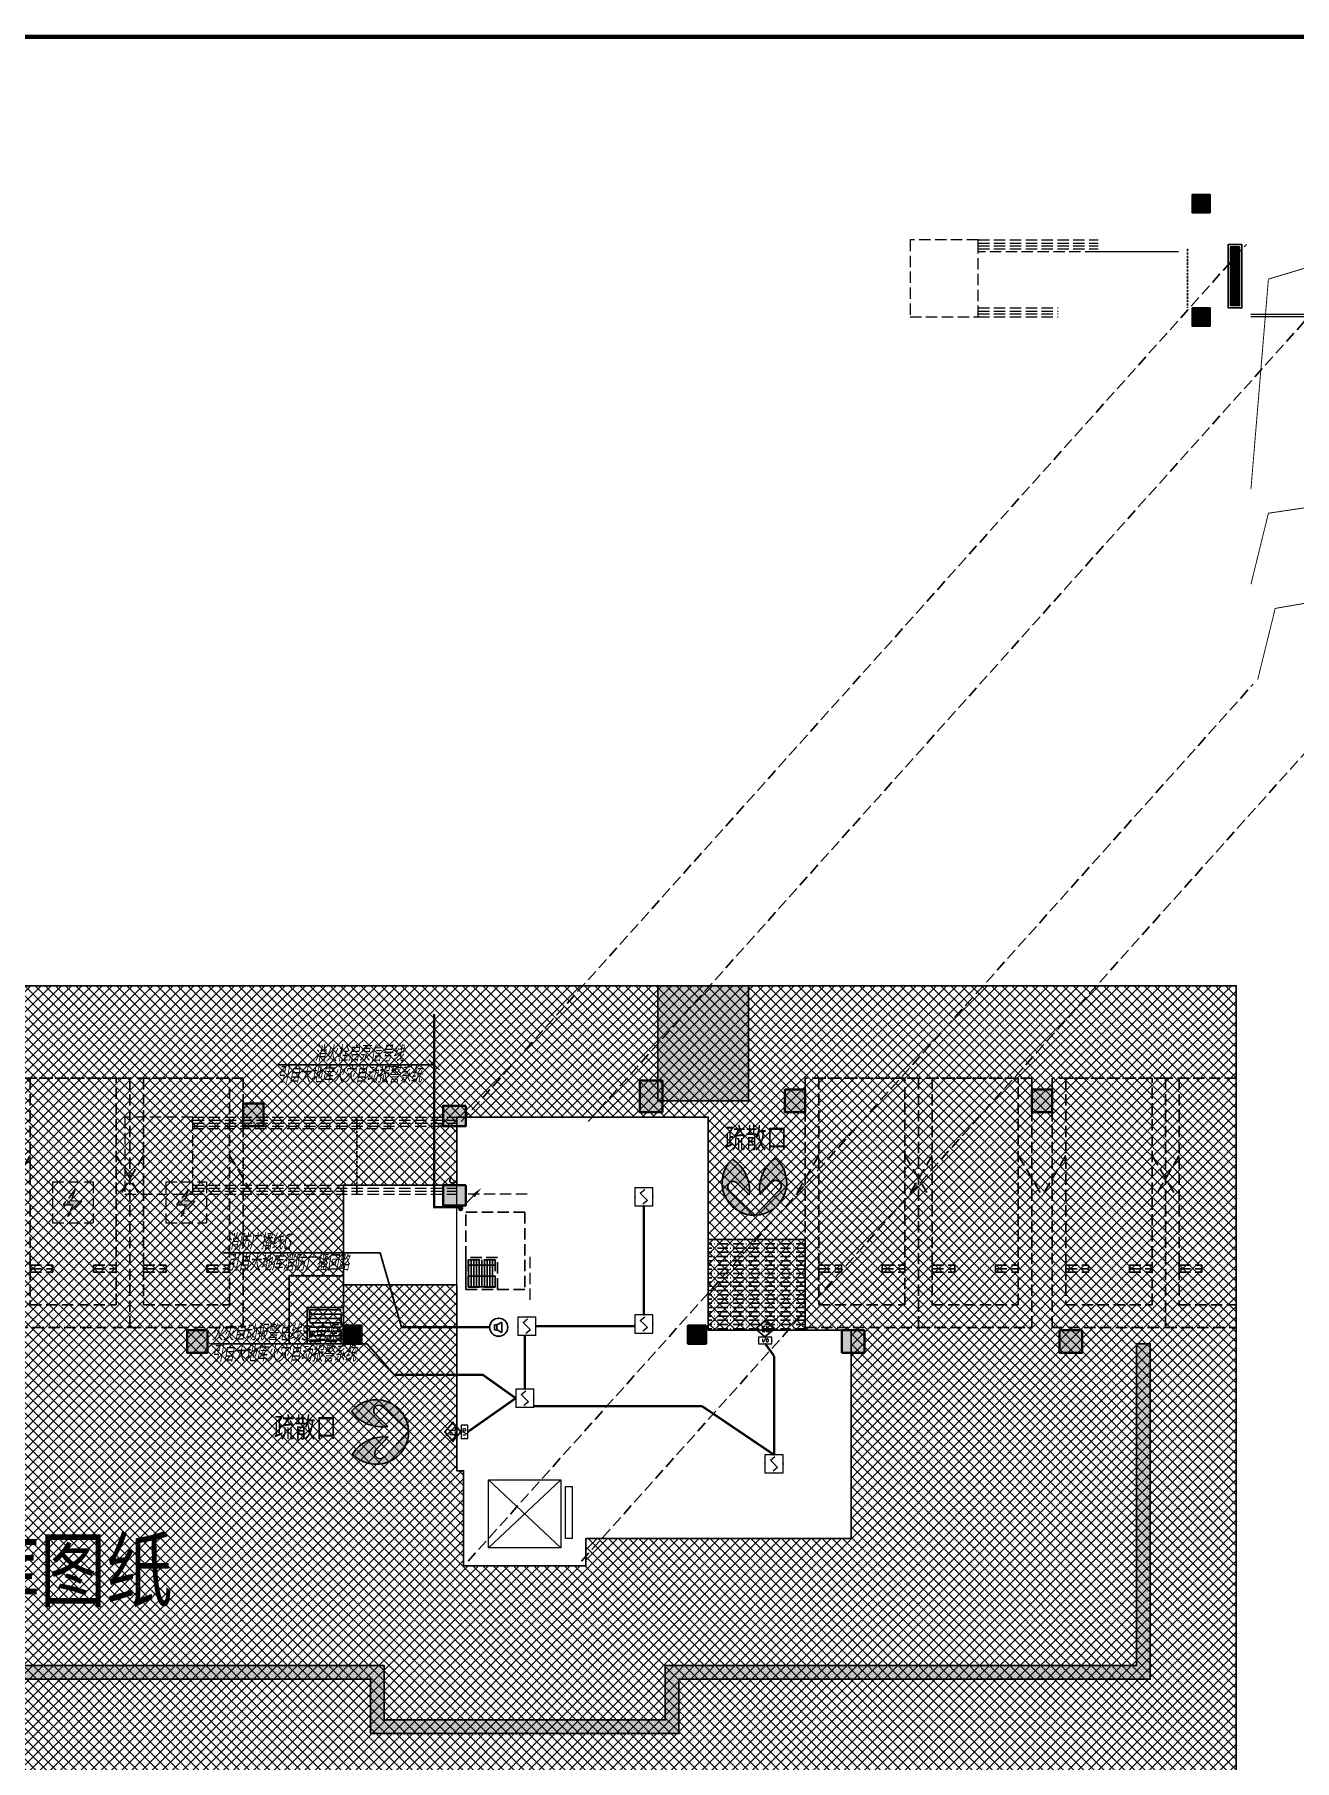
# Model space of a CAD drawing. Extents: x 3443499 to 7125205, y -1700016 to -264854.
# Drawn here: x 3549994 to 3577792, y -976500 to -938420 of the extents above; entities that cross this region are included whole.
import ezdxf
from ezdxf.enums import TextEntityAlignment as Align
from ezdxf.xclip import XClip

# ---------------------------------------------------------------- set-up
doc = ezdxf.new("R2010")
doc.units = 0
doc.header["$LTSCALE"] = 1000
doc.header["$MEASUREMENT"] = 0
doc.header["$XCLIPFRAME"] = 2
for name, pattern in [('#P_--_20B1_001_t3$0$DASH', [0.35, 0.25, -0.1]), ('$1$DASH', [0.35, 0.25, -0.1]), ('5、6、7#楼参照$0$DASH', [0.35, 0.25, -0.1]), ('__DASH', [0.35, 0.25, -0.1]), ('DASH', [0.35, 0.25, -0.1]), ('HIDDEN', [0.375, 0.25, -0.125])]:
    doc.linetypes.add(name, pattern=pattern)
doc.layers.get('0').update_dxf_attribs({"linetype": 'CONTINUOUS'})
for name, color, linetype in [('!校对', 2, 'CONTINUOUS'), ('0-R疏散口', 20, 'CONTINUOUS'), ('0-R集水坑', 191, 'CONTINUOUS'), ('DIM-照明', 7, 'CONTINUOUS'), ('EQUIP-安防', 3, 'CONTINUOUS'), ('EQUIP-广播', 3, 'CONTINUOUS'), ('HS-A-停车位（标准）', 9, 'CONTINUOUS'), ('LWIRE', 4, 'CONTINUOUS'), ('S-砼墙', 40, 'CONTINUOUS'), ('text', 7, 'CONTINUOUS'), ('VPIPE-雨水', 4, 'DASH'), ('WIRE-消防', 4, 'CONTINUOUS'), ('人防集水坑', 11, 'CONTINUOUS'), ('审核', 1, 'CONTINUOUS'), ('排水', 155, 'CONTINUOUS'), ('疏散口', 20, 'CONTINUOUS')]:
    doc.layers.add(name, color=color, linetype=linetype)
for name, color, linetype, lineweight in [('3.5方案汇报，与郭总、侯月琴确定户型_t8$0$STAIR', 2, 'CONTINUOUS', 18), ('AE-PARKING', 70, '5、6、7#楼参照$0$DASH', 13), ('EQUIP-消防', 3, 'CONTINUOUS', 20), ('PUB_HATCH', 8, 'CONTINUOUS', 9), ('STAIR', 252, 'CONTINUOUS', 20), ('图框', 147, 'CONTINUOUS', 20), ('填充', 251, 'CONTINUOUS', 5), ('平面-看线', 252, 'CONTINUOUS', 15), ('砼柱', 2, 'CONTINUOUS', 35)]:
    doc.layers.add(name, color=color, linetype=linetype, lineweight=lineweight)
doc.styles.add('-宋体', font='', dxfattribs={"width": 0.8})
doc.styles.add('_TEL_DIM', font='SIMPLEX', dxfattribs={"width": 0.8, "height": 3.5, "bigfont": 'HZTXT'})
doc.styles.add('HZTXT', font='gbeitc.shx', dxfattribs={"width": 0.8, "height": 400, "bigfont": 'hztxt.shx'})
doc.styles.get("Standard").update_dxf_attribs({"font": 'gbenor.shx', "bigfont": 'gbcbig.shx'})
doc.styles.add('黑体', font='simhei.ttf')
doc.styles.get('-宋体').set_extended_font_data('SimSun')

# ---------------------------------------------------------------- blocks, each defined once
blk = doc.blocks.new('A$C110D7C8B')
h = blk.add_hatch()
h.set_pattern_fill('ANSI32', color=252, scale=7, angle=135)
h.set_pattern_definition([(180, (-705542.5179923946, -984740.2321152245), (-3.552713678800501e-15, -33.33750000000001), []), (180, (-705553.6304971946, -984729.1196104245), (-3.552713678800501e-15, -33.33750000000001), [])])
h.paths.add_polyline_path([(50, -1350.000000041677), (250.0000000000582, -1350.000000041677), (249.9999999999418, -50), (50, -50)])
at = {"color": 252}
for points in [[(0, 0), (300, 0), (300, -1400.000000041677), (0, -1400.000000041677)], [(50, -50), (250, -50), (250, -1350.000000041677), (50, -1350.000000041677)]]:
    blk.add_lwpolyline(points, close=True, dxfattribs=at)
blk = doc.blocks.new('A$C028C60F5')
at = {"color": 252}
blk.add_lwpolyline([(400.0000000717118, -1.851003617048264e-07), (0, 0), (-1.851003617048264e-07, -400.0000001632143), (399.9999998866115, -400.0000003483146)], close=True, dxfattribs=at)
at = {"layer": 'PUB_HATCH', "color": 252}
blk.add_solid([(-1.851003617048264e-07, -400.0000001632143), (399.9999998866115, -400.0000003483146), (0, 0), (400.0000000717118, -1.851003617048264e-07)], dxfattribs=at)
blk = doc.blocks.new('A$C51F2739F')
at = {"color": 252, "const_width": 20}
for points in [[(-3100.195759893744, -7081.46220123698), (-2714.616881720547, -2446.4907631604), (-500.195457573398, -1781.428083040635)], [(-3100.193824574875, -9181.4678606292), (-2714.612562875554, -7611.742644906742), (-500.1911387284053, -7281.427776678116)], [(-2950.19545838458, -11281.46385014127), (-2564.616874571424, -9711.741912772413), (-650.1954583990737, -9381.427044543787)]]:
    blk.add_lwpolyline(points, dxfattribs=at)
at = {"layer": 'STAIR', "color": 246, "linetype": '#P_--_20B1_001_t3$0$DASH'}
for p, q in [((-9119.746454396285, -1581.218299383647), (-6467.746454382082, -1581.218299382599)), ((-9119.746454396402, -1651.218299336382), (-6467.746454382548, -1650.971710136859)), ((-9119.746454396169, -1711.218299336382), (-6467.746454382897, -1710.971710136859)), ((-9119.746454395121, -1781.218299383647), (-6467.746454383363, -1781.218299382599)), ((-6508.546454415773, -1841.218299392727), (-9119.746454395121, -1841.218299406115)), ((-9119.746454396285, -3081.218299415312), (-7351.74645440618, -3081.218299382599)), ((-9119.746454396402, -3151.218299368047), (-7351.746454406646, -3150.972756437026)), ((-9119.746454396169, -3211.218299368047), (-7351.74645440717, -3210.972756396513)), ((-9119.746454395121, -3281.218299415312), (-7351.74645440717, -3280.972756438074))]:
    blk.add_line(p, q, dxfattribs=at)
at = {"layer": 'STAIR'}
for p, q in [((-4699.746454396285, -1841.218299383414), (-6508.546454415715, -1841.218299392727)), ((-1750.003624202334, -3281.464888379909), (-3099.999998187472, -3281.464888853021))]:
    blk.add_line(p, q, dxfattribs=at)
at = {"layer": 'STAIR', "color": 246, "linetype": '#P_--_20B1_001_t3$0$DASH'}
blk.add_lwpolyline([(-9119.746454396285, -1581.218299383647), (-10619.74645439629, -1581.218299383647), (-10619.74645439629, -3281.218299412052), (-9119.746454396285, -3281.218299412052)], close=True, dxfattribs=at)
at = {"layer": 'STAIR'}
blk.add_lwpolyline([(-3099.999998208485, -3221.464888853021), (-1689.991330483637, -3221.464888358838), (-1689.991329642537, -5621.4644344158)], dxfattribs=at)
at = {"layer": '审核', "color": 58, "linetype": 'HIDDEN', "ltscale": 0.2}
blk.add_line((-4499.990859669342, -1781.373083151528), (-4500.064211888472, -3081.390991857275), dxfattribs=at)
at = {"layer": '平面-看线'}
for p, q in [((-9119.746454395121, -1781.218299383647), (-9119.746454396285, -1581.218299383647)), ((-9119.746454395121, -3281.218299415312), (-9119.746454396285, -3081.218299415312))]:
    blk.add_line(p, q, dxfattribs=at)
blk.add_blockref('A$C028C60F5', (-4400.002200289513, -581.4651500908658))
at = {"xscale": -1}
for name, p in [('A$C110D7C8B', (-3299.99999838724, -1681.458199727815)), ('A$C028C60F5', (-4000.001996332197, -3081.46630390943))]:
    blk.add_blockref(name, p, dxfattribs=at)
blk = doc.blocks.new('A$C27F3146B')
at = {"layer": '填充'}
h = blk.add_hatch(dxfattribs=at)
h.set_pattern_fill('ANSI37', color=252, scale=100, style=0)
h.set_pattern_definition([(45, (794705.0482087337, -474761.836884725), (-112.2532015133644, 112.2532015133644), []), (135, (794705.0482087337, -474761.836884725), (-112.2532015133644, -112.2532015133644), [])])
h.paths.add_polyline_path([(-120598.0043441424, 16089.12283942359), (-120598.0113239811, 16089.12464542629), (-123098.0051577032, 16089.12464542629), (-123098.0046005915, 12389.12601068034), (-120598.0050334086, 12389.12049587909), (-120598.0045112952, 9989.124400530825), (-126297.6152989523, 9989.12787449488), (-126297.6153041016, 6789.130405166186), (-120447.9318367169, 6789.12547190371), (-120447.9314323964, 6189.128773867502), (-117747.736412039, 6189.128773877746), (-117747.7343670045, 8289.192490008543), (-117597.7361748854, 8289.05699861201), (-117597.7382231075, 11389.06464180129), (-117598.0017794337, 11389.17897416581), (-117597.994833229, 16089.11950602464)], flags=16)
h.paths.add_polyline_path([(-134797.8649070148, 18989.12407583068), (-75997.86490701057, 18989.12407583068), (-75997.86490701057, -10.87593189720064), (-134797.8649070148, -10.87593189720064)])
h.paths.add_polyline_path([(-93197.85655532042, 12389.20724034398), (-93197.70186032634, 8289.040327749566), (-93047.53722481265, 8289.173029854543), (-93047.64815819566, 6189.126435260056), (-90347.48079269567, 6189.129224555568), (-90347.48039593326, 6789.107179496204), (-84497.7632088567, 6789.112103791209), (-84497.76320972084, 11389.1262992504), (-87647.62127077952, 11389.12511677202), (-87647.620748666, 12389.12321326297), (-87647.62128827862, 12389.12644554579), (-87647.48821601726, 16089.13383291371), (-93197.71241657484, 16089.05740743754), (-93197.78632953756, 14589.39747828019), (-95697.74007688649, 14589.35552586709), (-95697.77982984603, 12389.11292086275)], flags=0)
h.paths.add_polyline_path([(-93197.70186032634, 8289.040327749564), (-93197.78159982455, 11389.17940336082), (-93197.81279379467, 11389.06507665268)])
h.paths.add_polyline_path([(-93197.71241657484, 16089.05740743754), (-87647.48821601726, 16089.13383291371), (-90197.41693358438, 16089.13383291371), (-90197.55642857286, 16089.12327428907), (-93197.78854602925, 16089.11993521964), (-93197.78632953754, 14589.39747828019)])
at = {"layer": '填充', "color": 252}
for points in [[(-134797.8649070148, 18989.12407583068), (-75997.86490701057, 18989.12407583068), (-75997.86490701057, -10.87593189720064), (-134797.8649070148, -10.87593189720064)], [(-93197.78632953754, 14589.39747828019), (-93197.71241657482, 16089.05740743754), (-87647.48821601726, 16089.13383291371), (-87647.6212882786, 12389.12644554581), (-87647.620748666, 12389.12321326288), (-87647.62127077952, 11389.12511677202), (-84497.76320972084, 11389.12629925041), (-84497.76320885669, 6789.112103791209), (-90347.48039593326, 6789.107179496204), (-90347.48079269566, 6189.129224555567), (-93047.64815819566, 6189.126435260056), (-93047.53722481267, 8289.173029854544), (-93197.70186032634, 8289.040327749564), (-93197.85655532041, 12389.20724034397), (-95697.77982984603, 12389.11292086275), (-95697.74007688649, 14589.35552586708)]]:
    blk.add_lwpolyline(points, close=True, dxfattribs=at)
blk = doc.blocks.new('A$C25A378E3')
at = {"layer": 'HS-A-停车位（标准）', "linetype": 'DASH'}
for p, q in [((299.9288666398497, 4280.200665866025), (299.9276344913524, 4120.200664976728)), ((299.9282505712472, 4200.200665451237), (799.9279646449722, 4200.00894667895)), ((299.9288666398497, 4280.200665866025), (799.9285807174165, 4280.00894703425)), ((799.9285807174165, 4280.00894703425), (799.9273485837039, 4120.008946264163)), ((1699.929113851395, 4280.193678615266), (1699.927881702897, 4120.19367778569)), ((1699.928497782676, 4200.193678200361), (2199.928211856517, 4200.001959428308)), ((1699.929113851395, 4280.193678615266), (2199.928827928961, 4280.001959843212)), ((2199.928827928961, 4280.001959843212), (2199.927595795365, 4120.001958953799)), ((299.9276344913524, 4120.200664976728), (799.9273485837039, 4120.008946264163)), ((1699.927881702897, 4120.19367778569), (2199.927595795365, 4120.001958953799)), ((300.0205537431175, 1700.046125917463), (-199.9740653929766, 2550.049336581258)), ((2200.020893819514, 1700.035927985562), (2700.026429273654, 2550.032717227354))]:
    blk.add_line(p, q, dxfattribs=at)
for points in [[(1.164153218269348e-10, 5499.999999999884), (2499.999999842257, 5499.971898506512), (2499.938176556607, -0.02810114610474557), (-0.06182328553404659, 3.472669050097466e-07)], [(299.9943796824664, 4999.996627852321), (2199.994379562442, 4999.975270717288), (2199.938176575466, -0.02472896687686443), (299.9381766954903, -0.003371831844560802)]]:
    blk.add_lwpolyline(points, close=True, dxfattribs=at)
blk = doc.blocks.new('充电车位')
at = {"layer": 'AE-PARKING', "linetype": 'ByBlock'}
h = blk.add_hatch(color=1, dxfattribs=at)
h.dxf.hatch_style = 1
h.paths.add_polyline_path([(-1007586.192309124, -1042637.750552036), (-1007473.70691881, -1042375.484842397), (-1007689.223537753, -1042375.484842405), (-1007425.007632948, -1042030.478523538), (-1007514.574478829, -1042281.719792634), (-1007278.962196556, -1042297.991757713)])
at = {"layer": 'AE-PARKING', "color": 1}
for p, q in [((-1007928.602682202, -1041872.947363779), (-1007028.602682206, -1041872.947363779)), ((-1007928.602682199, -1041872.947363779), (-1007928.602682201, -1042772.947363771)), ((-1007028.602682203, -1041872.947363779), (-1007028.602682201, -1042772.947363771)), ((-1007928.602682204, -1042772.947363771), (-1007028.602682201, -1042772.947363771))]:
    blk.add_line(p, q, dxfattribs=at)
at = {"layer": 'AE-PARKING', "color": 1, "linetype": 'ByBlock'}
for p, q in [((-1007425.007632948, -1042030.478523538), (-1007689.223537753, -1042375.484842405)), ((-1007425.007632948, -1042030.478523538), (-1007514.574478829, -1042281.719792634)), ((-1007689.223537753, -1042375.484842405), (-1007473.70691881, -1042375.484842397)), ((-1007278.962196556, -1042297.991757713), (-1007586.192309124, -1042637.750552036)), ((-1007586.192309124, -1042637.750552036), (-1007473.70691881, -1042375.484842397)), ((-1007514.574478829, -1042281.719792634), (-1007278.962196556, -1042297.991757713))]:
    blk.add_line(p, q, dxfattribs=at)
blk = doc.blocks.new('TIY8O')
at = {"layer": '0-R集水坑', "linetype": 'DASH'}
h = blk.add_hatch(dxfattribs=at)
h.set_pattern_fill('LINE', color=191, scale=100, angle=-90.00000000000006, style=0)
h.set_pattern_definition([(270, (-235326.6603705898, -492619.8195465856), (95.25, -7.876661409549766e-14), [])])
h.paths.add_polyline_path([(251192.714674465, 63602.66983472076), (251192.7093475896, 62902.669904932), (250492.7095668054, 62902.67580823865), (250492.7161997986, 63602.67580820792)])
at = {"layer": '0-R集水坑', "color": 191, "elevation": 0.4327255357110903}
for points in [[(250442.7090580211, 62452.68549320343), (251942.7090579913, 62452.67601750753), (251942.7166385491, 63652.67601748332), (250442.7166385789, 63652.68549317922)], [(251242.7159861337, 63652.66910502905), (251242.7089670943, 62852.66910505909), (250442.7091281175, 62852.67624693047), (250442.7166384909, 63652.67624689624)]]:
    blk.add_lwpolyline(points, close=True, dxfattribs=at)
at = {"layer": '0-R集水坑', "color": 191, "linetype": 'DASH', "elevation": 0.4327255357110903}
blk.add_lwpolyline([(251192.714674465, 63602.66983472076), (251192.7093475896, 62902.669904932), (250492.7095668054, 62902.67580823865), (250492.7161997986, 63602.67580820792)], close=True, dxfattribs=at)
blk = doc.blocks.new('A$C1DD019F9')
at = {"layer": '疏散口'}
h = blk.add_hatch(color=252, dxfattribs=at)
edge = h.paths.add_edge_path()
edge.add_line((1657.837590239942, 3315.723901660649), (367.3306208625436, 2025.216944172512))
edge.add_arc((562.7390984487897, 1829.808464785995), 276.3493204781321, 134.999999736071, 315.0000450135555)
edge.add_line((758.1477304548025, 1634.400139819365), (1381.488251060247, 2257.740654682275))
edge.add_arc((-487.2515846193137, 1989.868379143272), 1887.841129295078, -24.12321173134552, 8.157426411511608, ccw=False)
edge.add_arc((-487.2518275084583, 1989.868449001487), 1887.841379523462, 303.5961554791981, 335.8767893464231, ccw=False)
edge.add_arc((1657.83757689014, 1657.627985069564), 1658.095916591085, 89.99999953869542, 228.4172749558772, ccw=False)
h = blk.add_hatch(color=252, dxfattribs=at)
edge = h.paths.add_edge_path()
edge.add_line((1657.837590239942, 3315.723901660649), (2948.344559617341, 2025.216944172512))
edge.add_arc((2752.936082031095, 1829.808464785995), 276.3493204781321, -135.00004501355562, 45.000000263928996, ccw=False)
edge.add_line((2557.527450025082, 1634.400139819365), (1934.186929419636, 2257.740654682275))
edge.add_arc((3802.926765099197, 1989.868379143272), 1887.841129295078, 171.8425735884883, 204.1232117313454)
edge.add_arc((3802.927007988342, 1989.868449001489), 1887.841379523464, 204.123210653577, 236.403844520802)
edge.add_arc((1657.837603589745, 1657.627985069564), 1658.095916591085, 311.5827250441228, 450.0000004613047)
at = {"layer": '疏散口', "color": 252}
for points in [[(1657.837590239942, 3315.723901660649), (367.3306208625437, 2025.216944172512, 1.000000395120669), (758.1477304548025, 1634.400139819365), (1381.488251060247, 2257.740654682275, -0.1417897514410627), (1235.721885070204, 1218.307265423704, -0.141789732410033), (557.3581269979476, 417.3751685111782, -0.6899650482418342), (1657.837590239942, 3315.723901660649)], [(1657.837590239942, 3315.723901660649), (2948.344559617341, 2025.216944172512, -1.000000395120669), (2557.527450025082, 1634.400139819365), (1934.186929419636, 2257.740654682275, 0.1417897514410627), (2079.953295409679, 1218.307265423704, 0.141789732410033), (2758.317053481937, 417.3751685111782, 0.6899650482418342), (1657.837590239942, 3315.723901660649)]]:
    blk.add_lwpolyline(points, format="xyb", close=True, dxfattribs=at)
blk = doc.blocks.new('DFBFBFBGF')
at = {"layer": 'STAIR', "color": 246, "linetype": '#P_--_20B1_001_t3$0$DASH'}
for p, q in [((293136.325158803, 754230.1456084143), (287316.5787030022, 754230.1456084143)), ((293136.3251588031, 754160.1456084616), (287316.5787030022, 754160.1456084708)), ((293136.3251588029, 754100.1456084616), (287316.5787030022, 754100.1456084704)), ((293136.3251588018, 754030.1456084143), (287316.5787030022, 754030.1456084145)), ((293136.3251588018, 754030.1456084143), (293136.325158803, 754230.1456084143)), ((288716.325158803, 753970.1456084145), (293136.3251588018, 753970.1456083918)), ((293136.325158803, 752730.1456083826), (287316.5787030022, 752730.1456085002)), ((293136.3251588031, 752660.1456084299), (287316.5787030022, 752660.1456085349)), ((293136.3251588029, 752600.1456084299), (287316.5787030022, 752600.1456085352)), ((293136.3251588018, 752530.1456083826), (287316.5787030022, 752530.1456085071)), ((293136.3251588018, 752530.1456083826), (293136.325158803, 752730.1456083826))]:
    blk.add_line(p, q, dxfattribs=at)
blk.add_lwpolyline([(293136.325158803, 754230.1456084143), (294636.325158803, 754230.1456084143), (294636.325158803, 752530.1456083859), (293136.325158803, 752530.1456083859)], close=True, dxfattribs=at)
at = {"layer": '审核', "color": 58, "linetype": 'HIDDEN', "ltscale": 0.2}
blk.add_line((289519.4158324369, 752530.1456084601), (289519.4158324566, 754230.1456084143), dxfattribs=at)
blk = doc.blocks.new('A$C24B36177')
for points in [[(-30049.99956041994, -57449.99999965215), (-30549.99956041994, -57449.99999965215), (-30549.99956041994, -58149.99999965215), (-30049.99956041994, -58149.99999965215)], [(-26899.99999999907, -57649.99999965215), (-27349.99999999907, -57649.99999965215), (-27349.99999999907, -58149.99999965215), (-26899.99999999907, -58149.99999965215)], [(-21449.99999999907, -57649.99999965215), (-21899.99999999907, -57649.99999965215), (-21899.99999999907, -58149.99999965215), (-21449.99999999907, -58149.99999965215)], [(-38849.99999999988, -57956.54319049325), (-39299.99999999988, -57956.54319049325), (-39299.99999999988, -58456.54319049325), (-38849.99999999988, -58456.54319049325)], [(-34389.52666127903, -58006.54319049325), (-34889.52666127903, -58006.54319049325), (-34889.52666127903, -58456.54319049325), (-34389.52666127903, -58456.54319049325)], [(-34389.52666127903, -59756.54319049325), (-34889.52666127903, -59756.54319049325), (-34889.52666127903, -60206.54319049325), (-34389.52666127903, -60206.54319049325)], [(-40089.52666127903, -62956.54319049325), (-40539.52666127903, -62956.54319049325), (-40539.52666127903, -63456.54319049325), (-40089.52666127903, -63456.54319049325)], [(-36689.52666127903, -62856.54319049325), (-37089.52666127903, -62856.54319049325), (-37089.52666127903, -63256.54319049325), (-36689.52666127903, -63256.54319049325)], [(-29089.52666127903, -62856.54319049325), (-29489.52666127903, -62856.54319049325), (-29489.52666127903, -63256.54319049325), (-29089.52666127903, -63256.54319049325)], [(-25589.52666127903, -62956.54319049325), (-26089.52666127903, -62956.54319049325), (-26089.52666127903, -63456.54319049325), (-25589.52666127903, -63456.54319049325)], [(-20789.52666127903, -62956.54319049325), (-21289.52666127903, -62956.54319049325), (-21289.52666127903, -63456.54319049325), (-20789.52666127903, -63456.54319049325)]]:
    blk.add_hatch(color=252).paths.add_polyline_path(points)
at = {"layer": '砼柱', "color": 252, "lineweight": 35}
for points in [[(-30049.99956041994, -57449.99999965215), (-30549.99956041994, -57449.99999965215), (-30549.99956041994, -58149.99999965215), (-30049.99956041994, -58149.99999965215)], [(-26899.99999999907, -57649.99999965215), (-27349.99999999907, -57649.99999965215), (-27349.99999999907, -58149.99999965215), (-26899.99999999907, -58149.99999965215)], [(-21449.99999999907, -57649.99999965215), (-21899.99999999907, -57649.99999965215), (-21899.99999999907, -58149.99999965215), (-21449.99999999907, -58149.99999965215)], [(-38849.99999999988, -57956.54319049325), (-39299.99999999988, -57956.54319049325), (-39299.99999999988, -58456.54319049325), (-38849.99999999988, -58456.54319049325)], [(-34389.52666127903, -58006.54319049325), (-34889.52666127903, -58006.54319049325), (-34889.52666127903, -58456.54319049325), (-34389.52666127903, -58456.54319049325)], [(-34389.52666127903, -59756.54319049325), (-34889.52666127903, -59756.54319049325), (-34889.52666127903, -60206.54319049325), (-34389.52666127903, -60206.54319049325)], [(-40089.52666127903, -62956.54319049325), (-40539.52666127903, -62956.54319049325), (-40539.52666127903, -63456.54319049325), (-40089.52666127903, -63456.54319049325)], [(-36689.52666127903, -62856.54319049325), (-37089.52666127903, -62856.54319049325), (-37089.52666127903, -63256.54319049325), (-36689.52666127903, -63256.54319049325)], [(-29089.52666127903, -62856.54319049325), (-29489.52666127903, -62856.54319049325), (-29489.52666127903, -63256.54319049325), (-29089.52666127903, -63256.54319049325)], [(-25589.52666127903, -62956.54319049325), (-26089.52666127903, -62956.54319049325), (-26089.52666127903, -63456.54319049325), (-25589.52666127903, -63456.54319049325)], [(-20789.52666127903, -62956.54319049325), (-21289.52666127903, -62956.54319049325), (-21289.52666127903, -63456.54319049325), (-20789.52666127903, -63456.54319049325)]]:
    blk.add_lwpolyline(points, close=True, dxfattribs=at)
blk = doc.blocks.new('A$C74D73064')
h = blk.add_hatch()
h.set_pattern_fill('ACAD_ISO10W100', color=252, scale=125, angle=90, style=0)
h.set_pattern_definition([(90, (-534049.6350919254, 311263.6119191892), (-93.75, 5.740531871003218e-15), [225, -56.25, 9.375, -56.25])])
h.paths.add_polyline_path([(69955.03530807188, 26519.29986870696), (71265.31643100118, 26519.29986870696), (71955.0343661937, 26519.29986870696), (71955.03436621709, 49269.29986835492), (69955.03436621709, 49269.29986835492)])
h = blk.add_hatch()
h.set_pattern_fill('ACAD_ISO10W100', color=252, scale=125, style=0)
h.set_pattern_definition([(0, (278075.2999756153, -731194.3965097175), (0, 93.75), [225, -56.25, 9.375, -56.25])])
h.paths.add_polyline_path([(71065.53857053758, 23462.71327080776), (71065.53857053758, 21462.71327080776), (73205.03510113072, 21462.71327080787), (73205.0351011327, 23462.71327080787)])
at = {"layer": 'HS-A-停车位（标准）'}
h = blk.add_hatch(dxfattribs=at)
h.set_pattern_fill('ACAD_ISO10W100', color=252, scale=125, style=0)
h.set_pattern_definition([(0, (278075.2937006197, -731194.414882758), (0, 93.75), [225, -56.25, 9.375, -56.25])])
h.paths.add_polyline_path([(71065.53229554195, 23462.69489776716), (71065.53229554195, 21462.69489776716), (73205.0288261351, 21462.69489776727), (73205.02882613707, 23462.69489776727)])
at = {"layer": 'S-砼墙', "linetype": 'ByBlock'}
h = blk.add_hatch(color=252, dxfattribs=at)
h.dxf.hatch_style = 1
h.paths.add_polyline_path([(25815.50945199397, 13762.71487195697), (25815.50843908952, 16719.29582727014), (26115.50843908929, 16719.29615518462), (26115.50912407995, 14062.71472503152), (36515.50809051958, 14062.70963161183), (36515.50808974565, 12862.71327402745), (42715.70143926167, 12862.71327296377), (42715.70143771335, 14062.71326484391), (63915.50844002666, 14062.7132648438), (63915.50843847834, 12862.71327296598), (70115.89118740638, 12862.71327408054), (70115.89118663245, 14062.71223160042), (80515.50600466062, 14062.71732479986), (80515.50925147231, 21162.71327298798), (80815.50925147184, 21162.71261189005), (80815.50586747169, 13762.71747172438), (70415.89118682616, 13762.71237852506), (70415.8911876001, 12562.71327413444), (63615.50843809138, 12562.71327291219), (63615.5084396397, 13762.7132648438), (43015.70143810031, 13762.71326484391), (43015.70143964863, 12562.71327291231), (36215.50808955193, 12562.71327407891), (36215.50809032586, 13762.70977853728)])
at = {"layer": '人防集水坑', "linetype": '$1$DASH', "ltscale": 0.8}
h = blk.add_hatch(dxfattribs=at)
h.set_pattern_fill('GRATE', color=252, scale=75, style=0)
h.set_pattern_definition([(270, (-806039.3574039747, 23438904.07928268), (59.53125, -1.822618869043522e-14), []), (360, (-806039.3574039747, 23438904.07928268), (8.748522416193854e-14, 238.125), [])])
h.paths.add_polyline_path([(66365.53392132069, 23012.69820224692), (65765.53392132069, 23012.69820224692), (65765.53392132069, 22412.69820224692), (66365.53392132069, 22412.69820224692)])
at = {"color": 252}
for points in [[(69955.03530807188, 26519.29986870696), (69955.03530807188, 26519.29986870696), (71265.31643100118, 26519.29986870696), (71955.0343661937, 26519.29986870696), (71955.03436621709, 49269.29986835492), (69955.03436621709, 49269.29986835492), (69955.03530817223, 26519.29986868694)], [(23915.15588310023, 29062.7122952122), (82715.15588310442, 29062.7122952122), (82715.15588310442, 10062.71228748432), (23915.15588310023, 10062.71228748432)], [(65515.23446057745, 24662.98569766171), (65515.30837354017, 26162.64562681906), (71065.53257409774, 26162.72205229523), (71065.3995018364, 22462.71466492733), (71065.400041449, 22462.7114326444), (71065.39951933548, 21462.71333615354), (74215.25758039416, 21462.71451863192), (74215.25758125831, 16862.70032317273), (68365.54039418173, 16862.69539887772), (68365.53999741934, 16262.71744393709), (65665.37263191934, 16262.71465464158), (65665.48356530233, 18362.76124923606), (65515.31892978866, 18362.62854713108), (65515.16423479459, 22462.79545972549), (63015.24096026897, 22462.70114024427), (63015.28071322851, 24662.9437452486)], [(71065.53229554195, 21462.69489776716), (73205.02882613603, 21462.69489776727), (73205.02882613603, 23462.69489776727), (71065.53229554195, 23462.69489776716)], [(71065.53857053758, 21462.71327080776), (73205.03510113165, 21462.71327080787), (73205.03510113165, 23462.71327080787), (71065.53857053758, 23462.71327080776)]]:
    blk.add_lwpolyline(points, close=True, dxfattribs=at)
at = {"layer": '3.5方案汇报，与郭总、侯月琴确定户型_t8$0$STAIR', "color": 252}
for p, q in [((67815.53391997295, 18162.7014909134), (66215.53391997248, 16662.7014909148)), ((66215.53391997248, 18162.7014909134), (67815.53391997295, 16662.7014909148))]:
    blk.add_line(p, q, dxfattribs=at)
for points in [[(66215.53391997248, 16662.7014909148), (66215.53391997248, 18162.7014909134), (67815.53391997295, 18162.7014909134), (67815.53391997295, 16662.7014909148)], [(67915.5339199634, 16862.70149103028), (67915.5339199634, 18012.70149103075), (68065.5339199662, 18012.70149103075), (68065.5339199662, 16862.70149103028)]]:
    blk.add_lwpolyline(points, close=True, dxfattribs=at)
at = {"layer": 'S-砼墙', "color": 252, "linetype": 'ByBlock'}
blk.add_lwpolyline([(25815.50945199397, 13762.71487195697), (25815.50843908952, 16719.29582727014), (26115.50843908929, 16719.29615518462), (26115.50912407995, 14062.71472503152), (36515.50809051958, 14062.70963161183), (36515.50808974565, 12862.71327402745), (42715.70143926167, 12862.71327296377), (42715.70143771335, 14062.71326484391), (63915.50844002666, 14062.7132648438), (63915.50843847834, 12862.71327296598), (70115.89118740638, 12862.71327408054), (70115.89118663245, 14062.71223160042), (80515.50600466062, 14062.71732479986), (80515.50925147231, 21162.71327298798), (80815.50925147184, 21162.71261189005), (80815.50586747169, 13762.71747172438), (70415.89118682616, 13762.71237852506), (70415.8911876001, 12562.71327413444), (63615.50843809138, 12562.71327291219), (63615.5084396397, 13762.7132648438), (43015.70143810031, 13762.71326484391), (43015.70143964863, 12562.71327291231), (36215.50808955193, 12562.71327407891), (36215.50809032586, 13762.70977853728)], close=True, dxfattribs=at)
at = {"layer": 'STAIR', "color": 252, "linetype": '#P_--_20B1_001_t3$0$DASH'}
blk.add_line((67065.53029468388, 24462.69715616864), (65715.53392069868, 24462.69715569518), dxfattribs=at)
at = {"layer": 'STAIR', "color": 252, "linetype": '$1$DASH'}
blk.add_lwpolyline([(67125.53715889173, 23081.16136581712), (67125.5425892442, 22122.69761013275)], dxfattribs=at)
at = {"layer": '人防集水坑', "color": 252, "linetype": '$1$DASH'}
for points in [[(65715.53392132069, 22362.69820224692), (66415.53392132069, 22362.69820224692), (66415.53392132069, 23062.69820224692), (65715.53392132069, 23062.69820224692)], [(65765.53392132069, 22412.69820224692), (66365.53392132069, 22412.69820224692), (66365.53392132069, 23012.69820224692), (65765.53392132069, 23012.69820224692)]]:
    blk.add_lwpolyline(points, close=True, dxfattribs=at)
at = {"layer": '填充', "color": 252}
blk.add_lwpolyline([(68515.59687669191, 26162.69492674584), (68515.60385653062, 26162.72205229523), (71065.53257409774, 26162.72205229523), (71065.53201698617, 22462.69809800258), (71065.53255659866, 22462.69486571965), (71065.53203448525, 21462.69676922879), (74215.32250829355, 21462.69795503246), (74215.3225091577, 16862.70032646949), (68365.54035488423, 16862.69539884909), (68365.54003665945, 16262.71604931261), (65665.34505723615, 16262.71604932286), (65665.40348111698, 18362.76264388894), (65515.39901397412, 18362.62715247832), (65515.34051146999, 21462.63672910945), (65515.37170544022, 21462.75105581759), (65515.36475923553, 26162.69158767641)], close=True, dxfattribs=at)
at = {"layer": '排水', "color": 252, "linetype": '$1$DASH'}
blk.add_lwpolyline([(67015.53392132116, 22362.69820224703), (65715.53392132116, 22362.69820224703), (65715.53392132139, 24062.69820224703), (67015.53392132139, 24062.69820224703)], close=True, dxfattribs=at)
at = {"color": 252}
for name, p in [('A$C24B36177', (100104.7992927884, 84419.25646130543)), ('A$C27F3146B', (158713.020790115, 10073.58821938152))]:
    blk.add_blockref(name, p, dxfattribs=at)
at = {"color": 252, "xscale": -1}
blk.add_blockref('DFBFBFBGF', (352832.1126234723, -728067.2018631813), dxfattribs=at)
at = {"layer": '0-R疏散口', "color": 252, "xscale": -0.4305656706515025, "yscale": 0.4305656706515025, "zscale": 0.4305656706515025}
for p, rotation in [((71351.44803339057, 25407.12830147438), 181.4259203059818), ((71351.4543083862, 25407.14667451498), 181.4259203059818), ((63043.68067943631, 18484.00664506946), 271.4259203059818)]:
    blk.add_blockref('A$C1DD019F9', p, dxfattribs=dict(at, rotation=rotation))
at = {"layer": '0-R集水坑', "color": 252, "xscale": -1, "rotation": 270}
blk.add_blockref('TIY8O', (-637.4128616012022, -229280.014244775, -0.4327255357110903), dxfattribs=at)
at = {"layer": 'AE-PARKING', "color": 252, "rotation": 359.9974937272497}
for p in [(1064569.141281905, 1066562.826055671), (1067069.079458619, 1066562.826055671)]:
    blk.add_blockref('充电车位', p, dxfattribs=at)
at = {"layer": 'HS-A-停车位（标准）', "color": 252, "linetype": 'DASH', "xscale": -1, "rotation": 179.9993559612105}
for p in [(55804.92293937947, 27019.29986919439), (58304.86111609405, 27019.29986919439), (73205.09692441719, 27019.29986835946), (75705.09692441719, 27019.29986835946), (78655.09692441719, 27019.29986835946), (81155.09692441719, 27019.29986835946)]:
    blk.add_blockref('A$C25A378E3', p, dxfattribs=at)
at = {"layer": '0-R疏散口', "color": 252, "style": '-宋体', "width": 0.75}
for p in [(71427.53035522939, 25475.99827627814), (71427.53663022502, 25476.01664931874), (61481.04826845427, 19092.99417182279)]:
    blk.add_text('疏散口', height=450, dxfattribs=at).set_placement(p)
blk = doc.blocks.new('$TelecSys$00000079')
for p, q in [((0.7000000000007276, 0.7000000000007276), (0, 0)), ((0.1041666666678793, 0.1041666666660603), (0.1041666666678793, 0.1041666666660603)), ((-0.1041666666678793, -0.1041666666660603), (-0.1041666666678793, -0.1041666666660603))]:
    blk.add_line(p, q)
at = {"const_width": 0.1425}
blk.add_lwpolyline([(-0.07125000000087311, 0, 1), (0.07125000000087311, 0, 1)], format="xyb", close=True, dxfattribs=at)
blk.add_solid([(0.6300000000010186, 0.7700000000004366), (0.7700000000004366, 0.6299999999991996), (1.150000000001455, 1.149999999999636)])
at = {"width": 0.8, "flags": 9}
blk.add_attdef('A', (0, 0), '', height=2e-05, dxfattribs=at)
blk = doc.blocks.new('$equip$00002474')
for p, q in [((-0.519992380955955, 1.000000338535756e-05), (7.619048119522631e-06, 0.4400100000020757)), ((7.619048119522631e-06, -0.4399899999989429), (-0.519992380955955, 1.000000338535756e-05)), ((7.619048119522631e-06, 0.4400100000020757), (0.5200076190521941, 1.000000338535756e-05)), ((0.5200076190521941, 1.000000338535756e-05), (7.619048119522631e-06, -0.4399899999989429))]:
    blk.add_line(p, q)
at = {"const_width": 0.04}
blk.add_lwpolyline([(7.619048119522631e-06, 0.4400100000020757), (-0.519992380955955, 1.000000338535756e-05), (7.619048119522631e-06, -0.4399899999989429), (0.5200076190521941, 1.000000338535756e-05), (7.619048119522631e-06, 0.4400100000020757), (-0.519992380955955, 1.000000338535756e-05)], dxfattribs=at)
for p in [(-0.519992380955955, 1.000000338535756e-05), (7.619048119522631e-06, 0.4400100000020757), (0.5200076190521941, 1.000000338535756e-05), (7.619048119522631e-06, -0.4399899999989429)]:
    blk.add_point(p)
at = {"color": 7, "style": '_TEL_DIM'}
blk.add_attdef('$TEXT$', text='', height=0.3, dxfattribs=at).set_placement((0.02805548798642121, 0.01213281898526475), align=Align.MIDDLE_CENTER)
at = {"color": 7, "style": '_TEL_DIM', "flags": 1}
blk.add_attdef('A', text='', height=2e-05, dxfattribs=at).set_placement((0, 0), align=Align.MIDDLE_CENTER)
blk = doc.blocks.new('$equip$00002649')
for p, q in [((-0.5, 0.5), (-0.5, -0.5)), ((0.5, 0.5), (-0.5, 0.5)), ((-0.2000000000116415, 0.2000000000043656), (0.04999999998835847, 0.4000000000014552)), ((0, 0), (-0.2000000000116415, 0.2000000000043656)), ((0, 0), (0.1999999999825377, -0.1999999999970896)), ((0.5, -0.5), (0.5, 0.5)), ((-0.5, -0.5), (0.5, -0.5)), ((0.1999999999825377, -0.1999999999970896), (-0.0500000000174623, -0.4000000000014552))]:
    blk.add_line(p, q)
at = {"const_width": 0.04}
blk.add_lwpolyline([(-0.5, 0.5), (0.5, 0.5), (0.5, -0.5), (-0.5, -0.5), (-0.5, 0.5), (0.5, 0.5)], dxfattribs=at)
for p in [(-0.5, 0), (0, 0.5), (0.5, 0), (0, -0.5)]:
    blk.add_point(p)
at = {"color": 7, "flags": 1}
for tag, height, p in [('A', 2e-05, (0, 0)), ('B', 0.4, (0.7619185979783651, -0.207799414958572))]:
    blk.add_attdef(tag, text='', height=height, dxfattribs=at).set_placement(p, align=Align.MIDDLE_CENTER)
blk = doc.blocks.new('$equip$00002341')
for p, q in [((-0.2407308475521859, 0.1357684400209109), (-0.2407308475521859, -0.1442315599779249)), ((-0.2407308475521859, 0.1357684400209109), (-0.100730847552768, 0.1357684400209109)), ((-0.100730847552768, 0.1357684400209109), (0.1671732487156987, 0.2772627560989349)), ((-0.100730847552768, 0.1357684400209109), (-0.100730847552768, -0.1442315599779249)), ((0.1671732487156987, 0.2772627560989349), (0.1671732487156987, -0.2953757882060017)), ((-0.100730847552768, -0.1442315599779249), (-0.2407308475521859, -0.1442315599779249)), ((0.1671732487156987, -0.2953757882060017), (-0.100730847552768, -0.1442315599779249))]:
    blk.add_line(p, q)
at = {"const_width": 0.04}
blk.add_lwpolyline([(-0.5, 0, -1), (0.5, 0, -1), (-0.5, 0, -1.4631756610552)], format="xyb", dxfattribs=at)
blk.add_circle((0, 0), 0.5000000000000145)
for p in [(-0.5, 0), (0, 0.5), (0.5, 0), (0, -0.5)]:
    blk.add_point(p)
at = {"color": 7, "style": '_TEL_DIM', "flags": 1}
blk.add_attdef('A', text='', height=2e-05, dxfattribs=at).set_placement((0, 0), align=Align.MIDDLE_CENTER)
blk = doc.blocks.new('$equip$00002463')
for p, q in [((-0.6499999999941792, 0.6500000000014552), (-0.6499999999941792, 0)), ((0.6499999999941792, 0.6500000000014552), (-0.6499999999941792, 0.6500000000014552)), ((-0.6499999999941792, 0), (0.6499999999941792, 0)), ((0.6499999999941792, 0), (0.6499999999941792, 0.6500000000014552))]:
    blk.add_line(p, q)
at = {"const_width": 0.05}
blk.add_lwpolyline([(-0.6499999999941792, 0.6500000000014552), (-0.6499999999941792, 0), (0.6499999999941792, 0), (0.6499999999941792, 0.6500000000014552), (-0.6499999999941792, 0.6500000000014552), (-0.6499999999941792, 0)], dxfattribs=at)
for p in [(-0.6499999999941792, 0.3250000000007276), (0, 0.6500000000014552), (0, 0), (0.6499999999941792, 0.3250000000007276)]:
    blk.add_point(p)
at = {"color": 7, "style": '_TEL_DIM'}
blk.add_attdef('$TEXT$', text='', height=0.3, dxfattribs=at).set_placement((0.006237997877178714, 0.3429758970196417), align=Align.MIDDLE_CENTER)
at = {"color": 7, "style": '_TEL_DIM', "flags": 1}
blk.add_attdef('A', text='', height=2e-05, dxfattribs=at).set_placement((0, 0), align=Align.MIDDLE_CENTER)

msp = doc.modelspace()

# ---------------------------------------------------------------- linework, layer by layer
at = {"layer": '!校对'}
for p, q in [((3558694.851587377, -961039.2100179666), (3558926.005685104, -961264.043520683)), ((3555355.788539512, -961151.6267693249), (3558810.42863624, -961151.6267693248)), ((3557621.236260969, -965301.3466075624), (3554166.596164241, -965301.3466075623)), ((3557621.236260969, -965301.3466075624), (3558092.983658782, -966941.5077947871)), ((3557335.622835457, -967307.6974074078), (3553880.982738729, -967307.6974074077)), ((3557335.622835457, -967307.6974074078), (3557930.691563992, -967989.4136722033))]:
    msp.add_line(p, q, dxfattribs=at)
at = {"color": 251, "linetype": '__DASH', "true_color": 0x636466}
for p, q in [((3559409.122672419, -962405.7022088201), (3576731.753355877, -943051.6667151112)), ((3562209.122671295, -962405.70220882), (3579531.753354753, -943051.6667151111)), ((3559558.926310387, -972105.7019486276), (3576881.556993845, -952751.6664549187)), ((3562059.121976663, -972105.7019486276), (3579381.752660121, -952751.6664549187))]:
    msp.add_line(p, q, dxfattribs=at)
at = {"color": 3}
msp.add_lwpolyline([(3517709.121978641, -959405.7019408569), (3576509.121978646, -959405.7019408569), (3576509.121978646, -978405.7019485848), (3517709.121978641, -978405.7019485848)], close=True, dxfattribs=at)
at = {"layer": 'VPIPE-雨水'}
msp.add_circle((3559209.475578658, -963705.7073333331), 55, dxfattribs=at)
at = {"layer": 'WIRE-消防', "linetype": 'Continuous', "const_width": 50}
for points in [[(3559399.606813431, -964293.7404297586), (3558810.42863624, -964293.7404297586), (3558810.42863624, -960031.8555226997)], [(3563438.745676912, -964264.6315613126), (3563438.745676912, -966669.1151584148)], [(3560035.275773189, -966941.5077947871), (3558092.983658782, -966941.5077947871)], [(3560810.804254464, -968306.7768383921), (3560810.804254464, -967118.7509225887)], [(3561053.700498049, -966918.7509225887), (3563238.745676912, -966918.7509225887)], [(3566117.001751946, -967308.9660137976), (3566309.774490054, -967573.0177773563)], [(3566309.774490054, -969755.7173213726), (3566309.774490054, -967573.0177773563)], [(3560610.804254463, -968506.7768383921), (3559882.972425062, -967989.4136722033), (3557930.691563992, -967989.4136722033)], [(3559552.502379688, -969249.9383078218), (3560610.804254463, -968506.7768383921)], [(3561010.804254464, -968682.7275850186), (3564721.068924825, -968682.7275850186)], [(3564721.068924825, -968682.7275850186), (3566309.774490054, -969755.7173213726)]]:
    msp.add_lwpolyline(points, dxfattribs=at)
at = {"layer": '图框', "const_width": 100}
msp.add_lwpolyline([(3590906.656087864, -995870.2684293166), (3590906.656087864, -938470.2684293166), (3510306.656087864, -938470.2684293166), (3510306.656087864, -995870.2684293166)], close=True, dxfattribs=at)

# ---------------------------------------------------------------- block references
msp.add_blockref('A$C51F2739F', (3579931.752658185, -941370.2026047779))
at = {"color": 252}
ref = msp.add_blockref('A$C74D73064', (3493793.966084225, -988468.4156437971), dxfattribs=at)
XClip(ref).set_block_clipping_path([(23915.155894416792, 10062.713695212384), (82715.15589442098, 29062.713702940266)])
at = {"layer": 'EQUIP-安防', "color": 2, "xscale": 400, "yscale": 400, "zscale": 400}
for p in [(3566109.280204906, -966979.7063729934), (3566109.280204907, -966979.7063729934)]:
    msp.add_blockref('$equip$00002474', p, dxfattribs=at).add_auto_attribs({'$TEXT$': 'EL'})
at = {"layer": 'EQUIP-安防', "color": 2, "xscale": 400, "yscale": 400, "zscale": 400, "rotation": 90}
msp.add_blockref('$equip$00002474', (3559225.758168524, -969249.9413554408), dxfattribs=at).add_auto_attribs({'$TEXT$': 'EL'})
at = {"layer": 'EQUIP-广播', "xscale": 400, "yscale": 400, "zscale": 400}
msp.add_blockref('$equip$00002341', (3560235.275773189, -966941.5077947871), dxfattribs=at)
at = {"layer": 'EQUIP-消防', "color": 1, "xscale": 400, "yscale": 400, "zscale": 400}
for p in [(3563438.745676912, -964064.6315613126), (3560853.700498049, -966918.7509225887), (3563438.745676912, -966869.1151584148), (3560810.804254463, -968506.7768383921), (3566309.774490054, -969955.7173213726)]:
    msp.add_blockref('$equip$00002649', p, dxfattribs=at)
at = {"layer": 'EQUIP-消防', "color": 7, "xscale": 226.9230769276619, "yscale": 226.9230769276619, "zscale": 226.9230769276619}
msp.add_blockref('$equip$00002463', (3566117.001751946, -967308.9660137976), dxfattribs=at).add_auto_attribs({'$TEXT$': 'I/O'})
at = {"layer": 'EQUIP-消防', "color": 7, "xscale": 226.9230769276619, "yscale": 226.9230769276619, "zscale": 226.9230769276619, "rotation": 90}
msp.add_blockref('$equip$00002463', (3559552.502379688, -969249.9383078218), dxfattribs=at).add_auto_attribs({'$TEXT$': 'I/O'})
at = {"layer": 'LWIRE', "color": 1, "xscale": 400, "yscale": 400, "zscale": 400}
msp.add_blockref('$TelecSys$00000079', (3559397.036474825, -964324.6737383166), dxfattribs=at)

# ---------------------------------------------------------------- texts
at = {"layer": 'DIM-照明', "style": 'HZTXT', "width": 0.7}
for s, p in [('消火栓启泵信号线', (3556170.72244916, -961079.3266796925)), ('引自大地库火灾自动报警系统', (3555350.811004621, -961548.5583907965)), ('消防广播线G', (3554240.795135198, -965228.0702936851)), ('引自大地库消防广播回路', (3554240.05949571, -965697.3020047891)), ('火灾自动报警总线S+电源线D', (3553899.951433033, -967235.3973177754)), ('引自大地库火灾自动报警系统', (3553899.215793544, -967704.6290288795))]:
    msp.add_text(s, height=350, dxfattribs=at).set_placement(p)
at = {"layer": 'text', "color": 2, "style": '黑体', "width": 0.8}
msp.add_text('阴影部分详地库图纸', height=1345.89029535865, dxfattribs=at).set_placement((3539825.950728193, -972970.7707493231))

doc.saveas('drawing.dxf')
